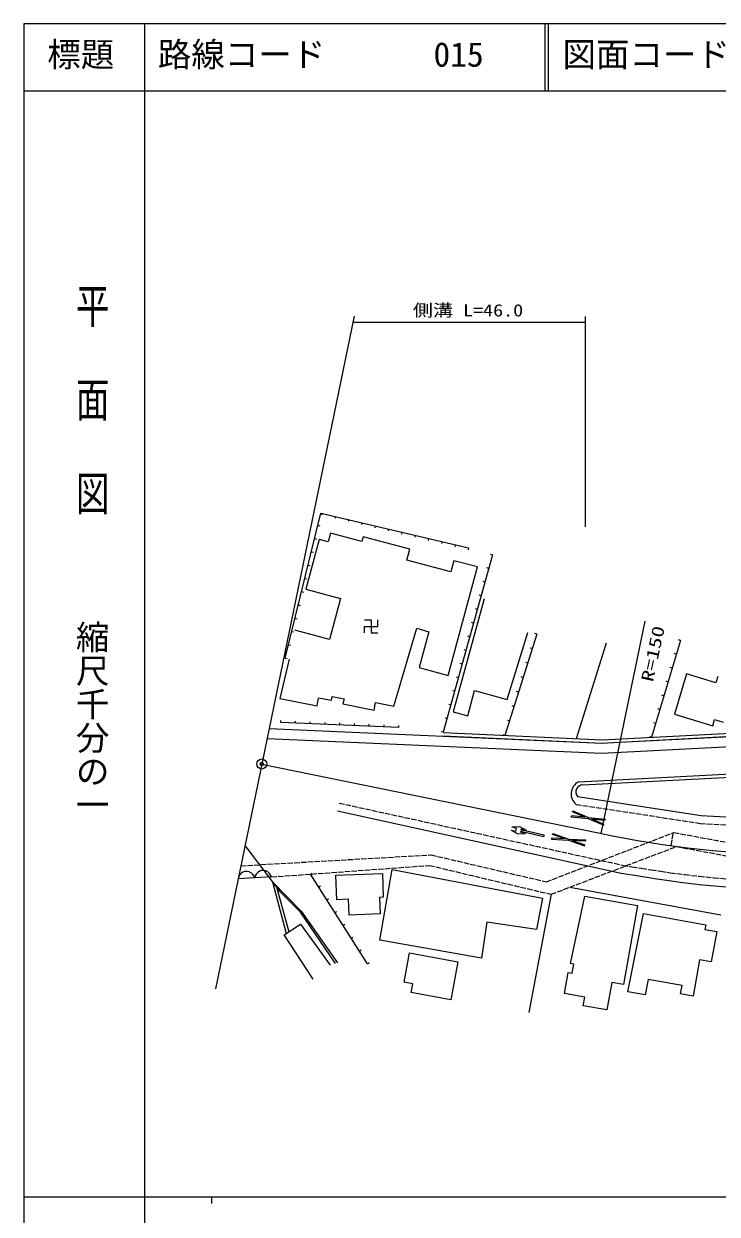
# Model space of a CAD drawing. Units: millimetres, scale not verified. Extents: x -75923 to 564077, y -56560 to 303440.
# Drawn here: x -75923 to 27555, y 125849 to 303440 of the extents above; entities that cross this region are included whole.
import ezdxf
from ezdxf.enums import TextEntityAlignment as Align

# ---------------------------------------------------------------- set-up
doc = ezdxf.new("R2010")
doc.units = ezdxf.units.MM
doc.header["$LTSCALE"] = 1000
doc.header["$PDMODE"] = 32
doc.header["$PDSIZE"] = 500
doc.linetypes.add('USER1', pattern=[1, 0.8, -0.2])
for name, color, linetype, lineweight in [('M-BGD', 7, 'Continuous', 13), ('M-BMK-LINE', 2, 'Continuous', 13), ('M-BMK-SRVR', 3, 'Continuous', 13), ('M-STR-HTXT', 7, 'Continuous', 13), ('M-STR-STR1', 1, 'Continuous', 13), ('M-TTL', 2, 'Continuous', 13), ('M-TTL-BAND', 7, 'Continuous', 13), ('M-TTL-LINE', 7, 'Continuous', 13), ('M-TTL-TXT', 7, 'Continuous', 13)]:
    doc.layers.add(name, color=color, linetype=linetype, lineweight=lineweight)
doc.layers.add('M-OTRS', color=6, linetype='Continuous')
doc.styles.add('@ＭＳ ゴシック', font='')
doc.styles.add('ＭＳ ゴシック', font='')
doc.styles.get('@ＭＳ ゴシック').set_extended_font_data('@MS Gothic')
doc.styles.get('ＭＳ ゴシック').set_extended_font_data('MS Gothic')

# ---------------------------------------------------------------- blocks, each defined once
blk = doc.blocks.new('BUHIN9')
at = {"color": 6, "linetype": 'Continuous', "lineweight": 13}
for radius in [50, 1.5]:
    blk.add_circle((0, 0), radius, dxfattribs=at)

msp = doc.modelspace()

# ---------------------------------------------------------------- linework, layer by layer
at = {"layer": 'M-BGD'}
for p, q in [((-31411, 230412), (-31480, 230120)), ((-29424, 229944), (-29493, 229652)), ((-27438, 229475), (-27506, 229183)), ((-32024, 228631), (-31732, 228559)), ((-30145, 227437), (-30495, 226132)), ((-25469, 226183), (-30145, 227437)), ((-25451, 229006), (-25520, 228714)), ((-23464, 228538), (-23533, 228246)), ((-21478, 228069), (-21547, 227777)), ((-19491, 227601), (-19560, 227309)), ((-31859, 226498), (-33846, 219089)), ((-32514, 226650), (-32223, 226578)), ((-30495, 226132), (-31859, 226498)), ((-25270, 226924), (-25469, 226183)), ((-18305, 225056), (-25270, 226924)), ((-17505, 227132), (-17573, 226840)), ((-15518, 226663), (-15587, 226371)), ((-13531, 226195), (-13600, 225903)), ((-11545, 225726), (-11614, 225434)), ((-33004, 224669), (-32713, 224597)), ((-18739, 223439), (-18305, 225056)), ((-5970, 224210), (-13333, 197751)), ((-9558, 225257), (-9627, 224965)), ((-5970, 224210), (-6259, 224290)), ((-33494, 222687), (-33203, 222615)), ((-12199, 221685), (-18739, 223439)), ((-12573, 206233), (-8236, 222403)), ((-11753, 223346), (-12199, 221685)), ((-8236, 222403), (-11753, 223346)), ((-6536, 222174), (-6825, 222255)), ((-33984, 220706), (-33693, 220634)), ((-7103, 220139), (-7392, 220219)), ((-34475, 218725), (-34183, 218652)), ((-33846, 219089), (-28648, 217695)), ((-34965, 216743), (-34674, 216671)), ((-28648, 217695), (-30282, 211601)), ((-7224, 217647), (-11846, 200818)), ((-7669, 218104), (-7958, 218184)), ((-8236, 216069), (-8525, 216149)), ((-35455, 214762), (-35164, 214690)), ((-20689, 201657), (-17247, 213254)), ((-17247, 213254), (-15497, 212735)), ((-8802, 214033), (-9091, 214114)), ((-35945, 212780), (-35654, 212708)), ((-30282, 211601), (-35485, 212997)), ((-15497, 212735), (-16928, 207401)), ((-9368, 211998), (-9657, 212078)), ((619, 212383), (-4116, 197275)), ((-3777, 202623), (-686, 212616)), ((619, 212383), (332, 212473)), ((22055, 211453), (17747, 197004)), ((22055, 211453), (21768, 211539)), ((-36436, 210799), (-36144, 210727)), ((-9935, 209963), (-10224, 210043)), ((-58, 210225), (-344, 210315)), ((6536, 196792), (11028, 211080)), ((-36297, 208641), (-37713, 202778)), ((-36926, 208818), (-36635, 208746)), ((-10501, 207928), (-10790, 208008)), ((-734, 208067), (-1020, 208156)), ((21440, 209389), (21152, 209475)), ((-16928, 207401), (-12573, 206233)), ((20824, 207325), (20537, 207411)), ((22990, 206457), (21161, 200437)), ((27355, 205130), (22990, 206457)), ((27643, 206077), (27355, 205130)), ((-11068, 205892), (-11357, 205973)), ((-1410, 205908), (-1697, 205998)), ((20209, 205261), (19921, 205346)), ((-37713, 202778), (-32166, 201695)), ((-32166, 201695), (-31929, 202908)), ((-31929, 202908), (-29991, 202530)), ((-29991, 202530), (-29881, 203093)), ((-29881, 203093), (-28135, 202752)), ((-28135, 202752), (-28288, 201969)), ((-11634, 203857), (-11923, 203937)), ((-9677, 200223), (-8650, 203962)), ((-8650, 203962), (-3777, 202623)), ((-2087, 203750), (-2373, 203839)), ((19593, 203196), (19306, 203282)), ((-28288, 201969), (-23649, 201063)), ((-23649, 201063), (-23429, 202192)), ((-23429, 202192), (-20689, 201657)), ((-12200, 201822), (-12489, 201902)), ((-11846, 200818), (-9677, 200223)), ((-2763, 201591), (-3049, 201681)), ((18978, 201132), (18690, 201218)), ((-37588, 199222), (-37575, 199521)), ((-19968, 198440), (-37588, 199222)), ((-35386, 199124), (-35372, 199424)), ((-33183, 199026), (-33170, 199326)), ((-30981, 198928), (-30967, 199228)), ((-28778, 198831), (-28765, 199130)), ((-26576, 198733), (-26562, 199033)), ((-24373, 198635), (-24360, 198935)), ((-12767, 199787), (-13056, 199867)), ((-3439, 199433), (-3726, 199523)), ((10243, 196117), (64807, 198999)), ((10411, 196615), (64781, 199498)), ((12959, 196249), (64807, 198999)), ((18362, 199068), (18075, 199154)), ((21161, 200437), (26879, 198700)), ((26879, 198700), (27164, 199638)), ((27164, 199638), (28464, 199243)), ((-39317, 198314), (10389, 196117)), ((-22171, 198537), (-22157, 198837)), ((-19968, 198440), (-19955, 198739)), ((-13333, 197751), (-13622, 197832)), ((-13367, 197193), (10389, 196117)), ((-13344, 197692), (10411, 196617)), ((-4116, 197275), (-4402, 197364)), ((10322, 194619), (64886, 197501)), ((10322, 194619), (64886, 197501)), ((-39623, 196826), (10322, 194619)), ((-39623, 196826), (10322, 194619)), ((17747, 197004), (17459, 197090)), ((6903, 190351), (37138, 191952)), ((7521, 189883), (38104, 191481)), ((7521, 189883), (37165, 191453)), ((6698, 188179), (25158, 185350)), ((-29112, 186009), (13208, 176746)), ((5774, 185132), (5811, 185279)), ((5774, 185132), (8290, 184885)), ((7820, 185081), (5811, 185279)), ((5957, 185859), (5994, 186005)), ((7820, 185081), (5957, 185859)), ((5994, 186005), (8327, 185031)), ((8290, 184885), (10623, 183911)), ((8327, 185031), (10843, 184783)), ((8797, 184835), (10660, 184057)), ((8797, 184835), (10806, 184637)), ((10843, 184783), (10806, 184637)), ((25158, 185350), (37449, 184658)), ((-3212, 183134), (-2204, 182602)), ((-3212, 183134), (-2480, 182971)), ((-3107, 183614), (-1969, 183676)), ((-3107, 183614), (-2374, 183456)), ((-2480, 182971), (-2427, 183214)), ((-2427, 183214), (-2374, 183456)), ((-1969, 183676), (-956, 183151)), ((-1797, 182819), (-1765, 182966)), ((-1765, 182966), (-1569, 182922)), ((-1722, 183162), (-1690, 183309)), ((-1722, 183162), (-1526, 183120)), ((-956, 183151), (-1690, 183309)), ((-1569, 182922), (1701, 182194)), ((1749, 182414), (-1526, 183120)), ((10623, 183911), (10660, 184057)), ((-2204, 182602), (-1065, 182656)), ((-1065, 182656), (-1797, 182819)), ((1701, 182194), (1733, 182341)), ((1717, 182267), (1749, 182414)), ((2844, 181776), (2874, 181924)), ((2844, 181776), (5370, 181660)), ((4890, 181831), (2874, 181924)), ((2989, 182510), (3018, 182659)), ((4890, 181831), (2989, 182510)), ((3018, 182659), (5399, 181808)), ((5370, 181660), (7750, 180809)), ((5399, 181808), (7924, 181692)), ((5879, 181636), (7779, 180957)), ((5879, 181636), (7895, 181544)), ((7924, 181692), (7895, 181544)), ((-42917, 180844), (-37771, 174064)), ((7750, 180809), (7779, 180957)), ((-38978, 176158), (-43942, 175871)), ((-33124, 176586), (-32871, 176747)), ((-24631, 163217), (-33124, 176586)), ((-29348, 176411), (-22418, 176691)), ((-29201, 172766), (-29348, 176411)), ((-22804, 166732), (-20946, 177252)), ((-22418, 176691), (-22274, 173129)), ((-20946, 177252), (1462, 172995)), ((-38809, 175432), (-36775, 167711)), ((-38809, 175432), (-34522, 171041)), ((-38226, 174664), (-36393, 167961)), ((-37771, 174064), (-34779, 171041)), ((-31911, 174676), (-31657, 174837)), ((5587, 174643), (28096, 170502)), ((-30697, 172766), (-30444, 172927)), ((-27483, 172835), (-29201, 172766)), ((-27386, 170449), (-27483, 172835)), ((-22274, 173129), (-22827, 173107)), ((-22827, 173107), (-22727, 170637)), ((2774, 173570), (-537, 155947)), ((1462, 172995), (571, 168307)), ((5647, 163229), (7820, 173316)), ((7820, 173316), (15678, 171915)), ((-34779, 171041), (-29472, 163257)), ((-34522, 171041), (-29086, 163354)), ((-29484, 170856), (-29231, 171017)), ((-22727, 170637), (-27386, 170449)), ((15678, 171915), (13571, 160100)), ((14225, 159034), (16577, 170685)), ((16577, 170685), (25843, 169032)), ((-37059, 167525), (-34626, 169116)), ((-34626, 169116), (-30226, 163003)), ((-28271, 168946), (-28018, 169107)), ((-6811, 169399), (-7603, 164047)), ((571, 168307), (-6811, 169399)), ((25843, 169032), (25719, 168339)), ((-32736, 160911), (-37059, 167525)), ((-27058, 167037), (-26804, 167197)), ((25719, 168339), (27482, 168024)), ((27482, 168024), (26676, 163506)), ((-25844, 165127), (-25591, 165288)), ((-7603, 164047), (-22804, 166732)), ((-19177, 160456), (-18366, 164822)), ((-18366, 164822), (-11168, 163485)), ((-11168, 163485), (-12217, 157836)), ((24937, 163816), (23966, 158370)), ((26676, 163506), (24937, 163816)), ((-24631, 163217), (-24378, 163378)), ((4749, 158760), (5314, 161930)), ((5314, 161930), (5936, 161819)), ((6170, 163136), (5647, 163229)), ((5936, 161819), (6170, 163136)), ((-17859, 160211), (-19177, 160456)), ((-18097, 158928), (-17859, 160211)), ((11831, 160411), (11101, 156317)), ((13571, 160100), (11831, 160411)), ((17239, 160860), (16830, 158569)), ((22316, 159954), (17239, 160860)), ((22093, 158704), (22316, 159954)), ((-12217, 157836), (-18097, 158928)), ((7780, 158219), (4749, 158760)), ((7553, 156949), (7780, 158219)), ((16830, 158569), (14225, 159034)), ((23966, 158370), (22093, 158704)), ((11101, 156317), (7553, 156949))]:
    msp.add_line(p, q, dxfattribs=at)
at = {"layer": 'M-BGD', "linetype": 'USER1'}
for p, q in [((-28855, 187181), (13435, 177924)), ((6516, 186993), (25033, 184155)), ((25033, 184155), (37420, 183458)), ((2062, 175439), (21097, 182792)), ((20672, 180839), (21031, 182766)), ((21097, 182792), (68102, 174120)), ((-43538, 177830), (-15136, 179454)), ((-15136, 179454), (2062, 175439)), ((2774, 173570), (21460, 180695)), ((21460, 180695), (67537, 172190)), ((-38978, 176158), (-15401, 177881)), ((-15401, 177881), (2774, 173570))]:
    msp.add_line(p, q, dxfattribs=at)
at = {"layer": 'M-BGD'}
for points in [[(-36926, 208818), (-31573, 230451), (-9558, 225257)], [(-25063, 214536), (-24073, 214536), (-24073, 212556), (-23083, 212556)], [(-25063, 212556), (-25063, 213546), (-23083, 213546), (-23083, 214536)], [(-41460, 176015), (-41569, 176295), (-41732, 176528), (-41990, 176787), (-42272, 176920), (-42569, 176997), (-42953, 176974), (-43240, 176864), (-43504, 176700), (-43730, 176413), (-43859, 176163), (-43942, 175871)], [(-38978, 176158), (-39087, 176438), (-39250, 176671), (-39508, 176930), (-39790, 177064), (-40087, 177140), (-40471, 177118), (-40758, 177008), (-41022, 176843), (-41248, 176556), (-41377, 176306), (-41460, 176015)]]:
    msp.add_lwpolyline(points, dxfattribs=at)
for centre, radius, start, end in [((7729, 188554), 1977, 114.69876, 232.16167), ((7510, 188837), 1046, 89.40506, 219.02815)]:
    msp.add_arc(centre, radius, start, end, dxfattribs=at)
at = {"layer": 'M-BMK-LINE'}
for p, q in [((-26634, 259848), (-47322, 159470)), ((10255, 182644), (16806, 214336)), ((-40409, 193011), (10104, 182673))]:
    msp.add_line(p, q, dxfattribs=at)
msp.add_arc((41055, 329447), 150000, 258.09224, 269.62306, dxfattribs=at)
at = {"layer": 'M-BMK-SRVR'}
for radius in [750, 22.5]:
    msp.add_circle((-40409, 193011), radius, dxfattribs=at)
at = {"layer": 'M-OTRS'}
msp.add_point((-40410, 193011), dxfattribs=at)
at = {"layer": 'M-STR-HTXT'}
for p, q in [((7894, 228370), (7894, 259790)), ((-26825, 258921), (7894, 258921))]:
    msp.add_line(p, q, dxfattribs=at)
at = {"layer": 'M-STR-STR1', "linetype": 'USER1'}
msp.add_lwpolyline([(13435, 177924), (14838, 177690), (16268, 177454), (17696, 177225), (19123, 177006), (20548, 176799), (22706, 176515), (24868, 176265), (27035, 176047), (29207, 175860)], dxfattribs=at)
at = {"layer": 'M-STR-STR1'}
msp.add_lwpolyline([(13208, 176746), (15859, 176305), (18524, 175882), (20382, 175611), (22037, 175390), (23694, 175189), (25413, 175001), (27144, 174832), (28948, 174677)], dxfattribs=at)
at = {"layer": 'M-TTL'}
for p, q in [((-75923, 303440), (-75923, -56560)), ((564077, 303440), (-75923, 303440))]:
    msp.add_line(p, q, dxfattribs=at)
at = {"layer": 'M-TTL-BAND'}
for p, q in [((-57923, 293440), (-57923, -56560)), ((-75923, 128440), (463077, 128440)), ((-47923, 128440), (-47923, 127440))]:
    msp.add_line(p, q, dxfattribs=at)
at = {"layer": 'M-TTL-LINE'}
for p, q in [((-57923, 303440), (-57923, 293440)), ((1827, 303440), (1827, 293440)), ((2327, 303440), (2327, 293440)), ((-75923, 293440), (564077, 293440))]:
    msp.add_line(p, q, dxfattribs=at)

# ---------------------------------------------------------------- block references
at = {"layer": 'M-OTRS'}
msp.add_blockref('BUHIN9', (-40410, 193011), dxfattribs=at)

# ---------------------------------------------------------------- texts
at = {"layer": 'M-BGD', "style": 'ＭＳ ゴシック', "width": 1.35}
msp.add_text('R=150', height=1833, rotation=77.7, dxfattribs=at).set_placement((18495, 205040), align=Align.BOTTOM_LEFT)
at = {"layer": 'M-STR-HTXT', "style": 'ＭＳ ゴシック', "width": 1.2}
msp.add_text('側溝 L=46.0', height=1833, dxfattribs=at).set_placement((-17874, 259230), align=Align.BOTTOM_LEFT)
at = {"layer": 'M-TTL-BAND', "style": '@ＭＳ ゴシック', "width": 1.4}
msp.add_text('平  面  図', height=3666, rotation=270, dxfattribs=at).set_placement((-68646, 264915), align=Align.BOTTOM_LEFT)
at = {"layer": 'M-TTL-BAND', "style": '@ＭＳ ゴシック'}
msp.add_text('縮尺千分の一', height=3666, rotation=270, dxfattribs=at).set_placement((-68646, 214470), align=Align.BOTTOM_LEFT)
at = {"layer": 'M-TTL-TXT', "style": 'ＭＳ ゴシック'}
for s, p in [('標題', (-72423, 295940)), ('路線コード', (-55923, 295940)), ('015', (-14781, 295940)), ('図面コード', (4457, 295940))]:
    msp.add_text(s, height=3666, dxfattribs=at).set_placement(p, align=Align.BOTTOM_LEFT)

doc.saveas('drawing.dxf')
